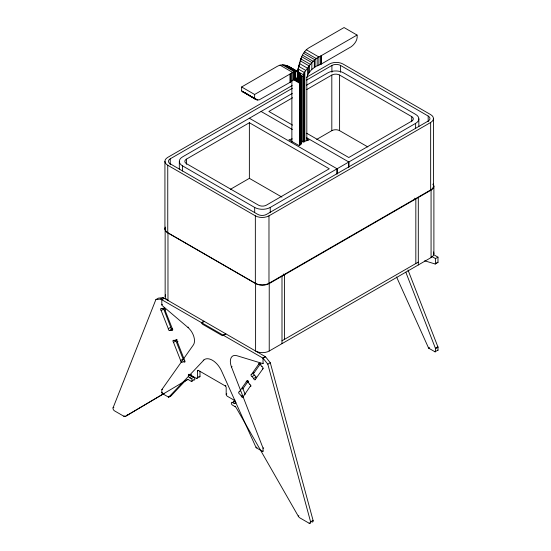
<?xml version="1.0" encoding="UTF-8"?>
<svg xmlns="http://www.w3.org/2000/svg" width="551" height="551" viewBox="0 0 551 551"><rect width="100%" height="100%" fill="white"/><g stroke="black" fill="none" stroke-linecap="round" stroke-linejoin="round"><path stroke-width="0.83" d="M164.928 228.775L164.928 161.319M165.148 229.044L165.148 296.5M179.323 169.116L179.323 161.388M182.553 171.037L182.553 165.885A11.013 6.357 0 0 1 182.539 156.89L292.278 93.429M186.438 164.267L186.438 159.136L249.369 122.735L329.284 168.785L266.347 205.186A5.51 3.182 0 0 1 258.564 205.192L186.445 163.633A5.51 3.182 0 0 1 186.438 159.136M230.359 189.337L249.369 178.345L249.369 122.735M254.672 212.596L254.672 207.445L182.553 165.885M270.245 212.59L270.245 207.438L415.626 123.362A11.013 6.357 0 0 0 415.612 114.367L343.493 72.808A11.013 6.357 0 0 0 327.914 72.815L306.384 85.274M306.817 140.588L306.817 78.752C306.99 75.163 309.428 71.967 311.825 69.426L311.873 62.504M337.074 168.785L337.074 173.937L337.074 168.785L249.362 118.238M348.811 167.146L348.811 161.994L306.425 137.592M433.479 118.548L433.479 186.004M433.892 253.653L433.892 186.197M165.066 310.02L165.066 309.972A1.309 0.758 60 0 0 164.143 308.367A1.24 0.716 60 0 0 163.261 308.608L161.712 308.76A1.281 0.737 60 0 0 160.672 308.78A1.281 0.737 60 0 0 161.078 310.303M293.297 78.993L299.599 82.629L299.592 83.215L293.277 79.571M177.394 341.834L177.394 341.772A1.309 0.758 60 0 0 176.472 340.174A1.24 0.716 60 0 0 175.59 340.408L174.04 340.559A1.281 0.737 60 0 0 173 340.58A1.281 0.737 60 0 0 173.407 342.102L180.618 360.471L183.09 359.045L175.859 340.704A1.281 0.737 60 0 1 175.521 340.05M297.568 71.961L299.351 63.503L307.492 68.2L304.338 72.532L302.926 76.665L302.926 141.469M299.358 65.17C300.247 58.805 302.981 51.574 308.684 47.971L344.058 27.55L357.062 35.057C357.943 39.693 354.837 43.97 351.331 46.663L321.557 63.902L315.819 66.423L311.852 69.392M155.885 299.572L160.658 299.062L263.034 358.171L267.807 364.183L310.606 521.852L313.078 520.419L270.279 362.758L265.506 356.745L163.13 297.636L158.357 298.139L155.885 299.572L113.079 407.809L113.857 407.368M307.596 75.583L307.596 68.062L311.825 62.552L301.748 56.732M247.564 381.085L246.331 381.795L239.286 391.816L239.905 391.465M259.893 363.515L258.66 364.232L251.614 374.253L254.087 372.827L260.189 364.142M242.695 389.054L248.336 381.037M161.808 389.819L161.808 392.656A0.716 0.413 60 0 0 162.311 393.531L168.441 397.071A0.716 0.413 60 0 0 168.895 397.009L203.836 360.113M168.895 397.009L171.368 395.577L185.329 380.713M189.985 375.761L191.149 374.522M301.948 142.289L298.897 145.505L288.944 139.761L292.271 138.88M312.024 62.353L316.198 58.613M298.676 73.111L300.088 73.93L297.864 71.706L288.476 66.292C284.915 64.639 280.569 64.171 277.139 66.416L241.634 86.975L241.634 90.97L255.926 99.524L259.115 99.917L290.37 82.154L293.759 79.647L294.344 79.158L294.344 71.575L296.039 71.416M241.634 86.975L254.631 94.476L294.2 71.602L282.429 64.804M304.489 51.766L316.26 58.558L357.062 35.057M113.038 407.774A2.163 1.247 60 0 0 114.58 410.901L123.748 416.198A3.34 1.928 60 0 0 125.428 416.356L187.932 379.329M125.428 416.356L163.998 393.538M182.422 382.621L187.574 379.57M292.175 85.543L167.752 157.379A9.636 5.565 0 0 0 167.752 165.252L167.752 232.708L255.347 283.283A9.636 5.565 0 0 0 268.978 283.283L430.655 189.937A9.636 5.565 0 0 0 433.024 184.316M306.335 77.374L329.429 64.04A9.636 5.565 0 0 1 343.059 64.04L430.655 114.615A9.636 5.565 0 0 1 430.655 122.48L430.655 189.937M170.225 164.763L170.225 158.812L292.416 88.263M306.57 80.088L331.902 65.466A6.137 3.547 0 0 1 340.587 65.466L428.182 116.041L428.182 121.695M292.574 97.761L268.881 111.46L292.56 125.111M306.638 89.627L331.812 75.067A5.51 3.182 0 0 1 339.602 75.06L411.721 116.619A5.51 3.182 0 0 1 411.728 121.117L348.79 157.517L306.618 133.211M316.735 139.389L331.812 130.67A5.51 3.182 0 0 1 339.602 130.663L367.854 146.945M167.752 165.252L255.347 215.827A9.636 5.565 0 0 0 268.978 215.827L430.655 122.48M160.658 299.062L163.13 297.636M164.281 298.298L161.808 299.73L161.808 304.772A0.716 0.413 60 0 0 162.235 305.598L188.008 327.508A11.929 6.887 60 0 1 193.367 344.96L161.842 389.619L162.462 389.261M161.808 304.772L162.421 304.421M161.712 308.76L162.49 308.312M163.275 308.622L164.515 307.906M164.143 308.367L164.756 308.009M161.243 310.516L163.716 309.083L170.762 327.246L168.289 328.671L161.092 310.378M165.651 309.82L165.031 310.179L172.263 328.513A1.281 0.737 60 0 1 172.649 330.07A1.281 0.737 60 0 1 171.602 330.104L170.045 330.228A1.281 0.737 60 0 1 169.054 330.386A1.281 0.737 60 0 1 168.289 328.899M170.045 330.228L172.518 328.802A1.281 0.737 60 0 1 171.526 328.961A1.281 0.737 60 0 1 170.762 327.473M171.602 330.09L172.69 329.464M188.008 327.508L188.621 327.149M165.603 227.356A9.636 5.565 0 0 0 167.972 232.977L255.602 283.565A9.636 5.565 0 0 0 269.232 283.565L431.068 190.129A9.636 5.565 0 0 0 433.1 183.986M201.769 322.976L204.242 321.543A0.716 0.413 60 0 0 203.891 321.171L201.411 322.597A0.716 0.413 60 0 1 201.769 322.976L202.486 324.215L222.349 335.683L225.538 333.837A0.716 0.413 60 0 1 225.896 333.872L223.424 335.304A0.716 0.413 60 0 0 223.065 335.27M174.04 340.559L174.66 340.201M175.604 340.422L176.837 339.705M176.472 340.174L177.085 339.815M173.572 342.316L176.044 340.89M177.98 341.62L177.36 341.978L184.592 360.32M184.551 361.532L182.374 362.028A1.281 0.737 60 0 1 181.382 362.193A1.281 0.737 60 0 1 180.618 360.698M187.312 379.687A2.665 1.536 60 0 1 188.656 379.811L191.231 381.299A1.605 0.923 60 0 0 192.361 380.645A1.605 0.923 60 0 0 191.231 378.682L189.523 377.697A1.667 0.964 60 0 1 188.346 375.651L188.959 374.749M188.346 375.651L190.198 374.584M188.346 375.107A1.667 0.964 60 0 1 189.523 374.432L196.335 378.358A1.667 0.964 60 0 0 197.513 377.683L197.513 370.995L198.594 370.368M161.808 392.656L162.421 392.298M189.523 377.697L191.996 376.264L193.704 377.249A1.605 0.923 60 0 1 194.834 379.157A1.605 0.923 60 0 1 193.807 379.928M123.748 416.198L124.361 415.84M191.231 378.682L193.704 377.249M191.231 381.299L191.851 380.941M192.003 380.851L192.623 380.493M193.084 380.231L193.704 379.873M196.335 378.358L197.416 377.738M197.513 377.683L199.985 376.25L199.985 371.229M168.441 397.071L170.913 395.646A0.716 0.413 60 0 0 171.368 395.577M203.216 360.471A15.903 9.181 60 0 1 221.619 371.092L256.029 447.46A0.716 0.413 60 0 0 256.394 447.846L262.524 451.386A0.716 0.413 60 0 0 263.034 451.097L263.034 448.259A0.716 0.413 60 0 0 262.93 447.846L231.475 366.966L232.088 366.608M281.995 340.8L418.305 262.104M255.602 283.565L255.602 351.021A9.636 5.565 0 0 0 269.232 351.021L431.068 257.586A9.636 5.565 0 0 0 433.437 251.965M262.937 358.116L265.41 356.69M265.506 356.745L263.034 358.171L263.034 363.219A0.716 0.413 60 0 1 262.682 363.57L236.834 355.698A11.929 6.887 60 0 0 231.475 366.966M431.839 256.477L435.51 258.591L437.983 257.165L437.983 262.214A0.716 0.413 60 0 1 437.632 262.565L435.159 263.991L424.656 260.795M258.66 364.232L258.619 363.984A1.309 0.758 60 0 1 259.549 363.453L260.168 363.095M259.549 363.467A1.24 0.716 60 0 1 260.423 364.707L261.029 364.342M435.159 263.991A0.716 0.413 60 0 0 435.51 263.64L437.983 262.214M262.682 363.57L263.302 363.212M197.513 370.995A1.336 0.771 60 0 1 198.45 370.451L225.235 385.914L225.855 385.555M267.807 364.183L270.279 362.758M263.061 368.585L255.437 379.212M251.442 374.274A1.281 0.737 60 0 0 251.042 375.327A1.281 0.737 60 0 0 252.089 376.574L254.555 375.121L256.119 377.063A1.281 0.737 60 0 0 256.504 377.883M246.331 381.795L246.29 381.554A1.309 0.758 60 0 1 247.22 381.017L247.84 380.658M309.724 522.858L309.104 523.216L299.944 517.926A3.34 1.928 60 0 1 298.263 516.142L236.372 408.009A2.665 1.536 60 0 0 235.036 406.59L232.46 405.102A1.605 0.923 60 0 1 231.324 403.139A1.605 0.923 60 0 1 232.46 402.485L234.168 403.47A1.667 0.964 60 0 0 235.346 402.788L235.346 402.244A1.667 0.964 60 0 0 234.168 400.205L227.356 396.272A1.667 0.964 60 0 1 226.179 394.234L226.798 393.875M252.082 376.553L253.646 378.496L256.119 377.063M247.22 381.03A1.24 0.716 60 0 1 248.102 382.27L248.701 381.912M251.042 385.969L250.113 386.506L243.108 396.775M234.168 400.205L234.788 399.847M239.12 391.837A1.281 0.737 60 0 0 238.714 392.891A1.281 0.737 60 0 0 239.761 394.137L241.317 396.059L241.93 395.701M232.46 402.485L234.933 401.052A1.605 0.923 60 0 0 233.817 401.961M234.168 403.47L235.966 402.43M235.036 406.59L235.649 406.232M256.029 447.46L256.649 447.102M396.555 276.967L428.506 347.881L429.126 347.523M256.394 447.846L257.014 447.495M428.506 347.881A0.716 0.413 60 0 0 428.871 348.266L429.491 347.915M428.871 348.266L435.001 351.807A0.716 0.413 60 0 0 435.51 351.517L435.51 348.68A0.716 0.413 60 0 0 435.407 348.266L437.88 346.841L407.981 269.962M263.034 448.259L263.654 447.901M435.51 348.68L437.983 347.254A0.716 0.413 60 0 0 437.88 346.841M262.524 451.386L263.144 451.035M435.001 351.807L437.983 350.092L437.983 347.254M298.263 516.142L298.883 515.784M294.496 79.048L295.887 78.359M244.94 92.589L242.922 92.017M296.039 78.352L296.741 78.325M296.176 71.403L296.741 71.437M296.92 78.318L297.664 78.49L297.664 71.651L286.871 65.631M306.218 49.686L318.698 56.891M303.553 53.227L314.848 59.749M302.513 55.169L313.12 61.292M300.832 58.874L310.213 64.295M300.157 60.762L309.049 65.893M298.601 66.278L305.681 70.37M298.008 68.875L304.338 72.532M297.609 71.451L303.325 74.757M288.476 66.292L298.532 72.229M285.576 65.287L297.12 71.947M283.841 64.949L295.136 71.472M300.867 75.473L302.926 76.665M279.998 65.135L292.471 72.339M296.404 77.946L298.608 79.22L299.592 82.512L299.592 73.476M295.012 77.925L299.165 80.322M294.427 78.442L299.469 81.348M293.924 78.504L299.565 81.762M245.539 93.016L247.709 94.262M249.155 95.096L250.595 95.936M252.041 96.769L257.82 100.103M241.634 90.97L257.179 100.013M242.481 91.666L256.449 99.779M414.593 198.215L415.833 198.932L415.833 263.53M261.091 111.467L292.367 129.492M306.762 138.9L308.897 140.133L302.981 141.697L300.853 140.464M433.582 254.624L437.983 257.165M249.369 178.345L281.926 197.106M283.235 274.061L284.468 274.77L284.468 339.375M255.926 99.524L254.631 98.477L254.631 94.476M297.76 78.517L298.608 79.22M290.735 68.104L289.647 67.098M163.544 308.918L163.557 308.932A1.281 0.737 60 0 1 163.192 308.25M260.416 364.7L261.973 366.642M248.088 382.27L249.644 384.212M300.15 144.355L300.15 74.048L301.032 76.355L301.032 144.045M405.818 272.187L435.407 348.266M242.667 387.959L245.154 394.364M301.087 76.513L301.259 143.873M435.51 258.591L435.51 263.64M431.068 190.129L431.068 257.586M418.843 118.864L418.843 126.592M418.305 197.499L418.305 264.955M415.626 123.362L415.626 128.514M411.721 116.619L411.721 121.75M348.797 162.015L348.797 167.167M340.587 65.466L340.587 72.264M339.602 75.06L339.602 130.663M331.902 65.466L331.902 72.264M331.812 75.067L331.812 130.67M321.557 55.61L321.557 63.902M321.295 55.734L321.295 64.026M320.641 55.995L320.641 64.288M318.877 56.815L318.877 65.108M317.183 57.965L317.183 65.858M315.103 59.542L315.103 66.878M314.311 60.238L314.311 67.367M309.421 65.404L309.421 72.312M308.56 66.657L308.56 73.682M304.827 71.795L304.827 141.09M304.076 73.083L304.076 142.117M303.243 75.239L303.243 142.234M301.032 58.44L301.032 60.149M300.839 75.577L300.839 144.348M300.426 59.949L300.426 61.485M300.474 74.674L300.474 144.83M299.827 73.696L299.827 145.616M299.744 62.222L299.744 63.806M299.592 82.932L299.592 145.12M299.338 73.221L299.338 80.825M298.952 72.753L298.952 79.902M298.862 65.417L298.862 67.126M298.539 66.533L298.539 68.248M298.222 67.98L298.222 70.549M298.263 72.016L298.263 78.924M297.857 69.75L297.857 72.326M297.32 71.554L297.32 78.414M295.536 71.458L295.536 78.559M294.875 71.513L294.875 78.883M293.759 71.809L293.759 79.647M292.808 72.209L292.808 80.384M291.872 80.474L291.872 142.303M291.589 73.007L291.589 81.3M290.37 73.862L290.37 82.154M290.005 74.054L290.005 82.347M281.995 276.203L281.995 343.652M269.232 283.565L269.232 351.021M268.978 215.827L268.978 283.283M255.347 215.827L255.347 283.283M226.179 394.234L226.179 387.546A1.336 0.771 60 0 0 225.235 385.914M167.972 232.977L167.972 300.433A9.636 5.565 0 0 1 165.603 294.813M428.182 116.041A6.137 3.547 0 0 1 428.182 121.055L266.505 214.401A6.137 3.547 0 0 1 257.82 214.401L170.225 163.819A6.137 3.547 0 0 1 170.225 158.812M167.752 232.708A9.636 5.565 0 0 1 165.383 227.088M310.647 521.859A2.163 1.247 60 0 1 309.111 523.209M313.12 520.433A2.163 1.247 60 0 1 311.949 521.962M199.985 376.25A1.667 0.964 60 0 1 198.808 376.932M191.996 376.264A1.667 0.964 60 0 1 190.818 374.349M127.901 414.931A3.34 1.928 60 0 1 127.019 415.075M184.571 360.347A1.281 0.737 60 0 1 184.978 361.869A1.281 0.737 60 0 1 183.931 361.904M183.228 359.92A1.281 0.737 60 0 1 183.09 359.273M261.973 366.622A1.281 0.737 60 0 1 263.02 367.868A1.281 0.737 60 0 1 262.613 368.922M255.395 379.184A1.281 0.737 60 0 1 254.631 379.797A1.281 0.737 60 0 1 253.625 378.489M254.562 375.141A1.281 0.737 60 0 1 253.515 373.895A1.281 0.737 60 0 1 253.921 372.841M249.644 384.192A1.281 0.737 60 0 1 250.691 385.438A1.281 0.737 60 0 1 250.285 386.492M243.067 396.754A1.281 0.737 60 0 1 242.309 397.361A1.281 0.737 60 0 1 241.304 396.059M270.245 207.438A11.013 6.357 0 0 1 254.672 207.445M437.983 350.092A0.716 0.413 60 0 1 437.473 350.381"/></g></svg>
